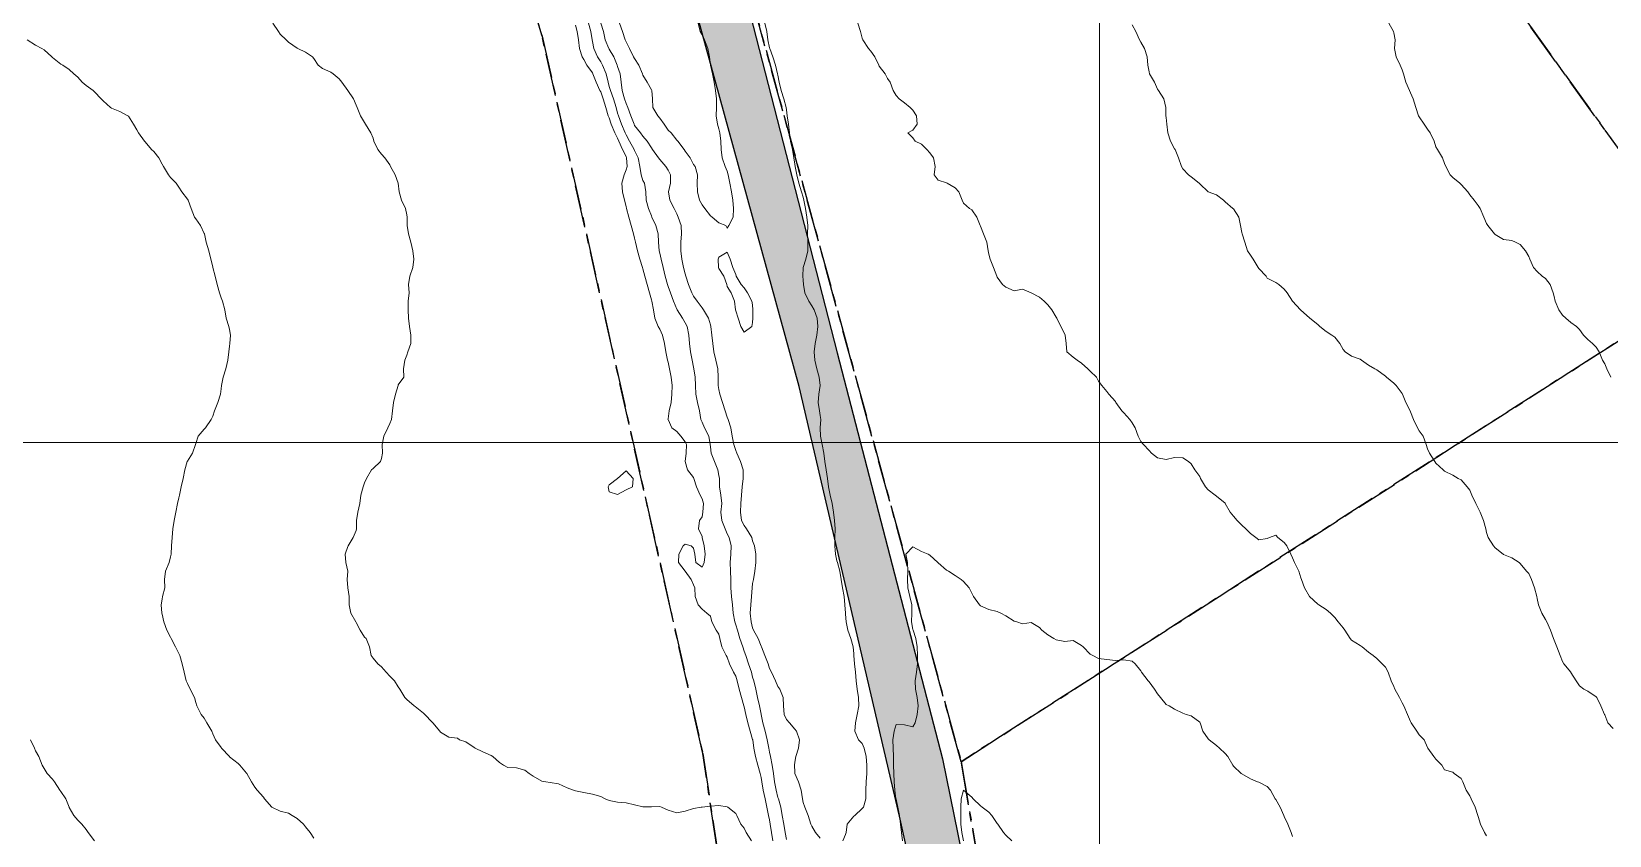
# Model space of a CAD drawing. Header units: centimetres. Extents: x 0 to 642158, y -847 to 649707.
# Drawn here: x 616803.5 to 616897, y 621464.1 to 621511.8 of the extents above; entities that cross this region are included whole.
import ezdxf

# ---------------------------------------------------------------- set-up
doc = ezdxf.new("R2010")
doc.units = ezdxf.units.CM
doc.header["$MEASUREMENT"] = 0
doc.linetypes.add('CENTERX2', pattern=[4, 2.5, -0.5, 0.5, -0.5])
doc.layers.add('MEV_grille', color=254, linetype='Continuous', lineweight=9)
doc.layers.add('WAL_topographie 0.5', color=253, linetype='Continuous', lineweight=20)
doc.layers.add('MEV_schema paysager_Ha', color=7, linetype='Continuous', lineweight=25, transparency=0.13)
doc.layers.add('SPW_parcellaire cadastral', color=7, linetype='CENTERX2', lineweight=25, true_color=0xff0542)

# ---------------------------------------------------------------- blocks, each defined once
blk = doc.blocks.new('*U114')
at = {"layer": 'MEV_grille', "transparency": 33554687}
blk.add_lwpolyline([(-1338.461, 0), (1338.461, 0)], dxfattribs=at)
blk = doc.blocks.new('*U115')
at = {"layer": 'MEV_grille', "color": 0, "linetype": 'ByBlock', "lineweight": -2, "transparency": 16777216}
blk.add_blockref('*U114', (0, -900), dxfattribs=at)
blk = doc.blocks.new('*U112')
at = {"layer": 'MEV_grille', "transparency": 33554687}
blk.add_lwpolyline([(0, 1825.476), (0, -1825.476)], dxfattribs=at)
blk = doc.blocks.new('*U113')
at = {"layer": 'MEV_grille', "color": 0, "linetype": 'ByBlock', "lineweight": -2, "transparency": 16777216}
blk.add_blockref('*U112', (1500, 0), dxfattribs=at)

msp = doc.modelspace()

# ---------------------------------------------------------------- hatches: boundary and pattern name
at = {"layer": 'MEV_schema paysager_Ha', "true_color": 0xffffff, "transparency": 33554687}
h = msp.add_hatch(color=7, dxfattribs=at)
h.dxf.hatch_style = 1
h.paths.add_polyline_path([(617076.957, 620775.289), (617077.201, 620777.105), (617077.126, 620779.957), (617075.099, 620784.986), (617072.172, 620790.466), (617067.368, 620798.797), (617064.065, 620804.577), (617056.243, 620818.296), (617050.046, 620830.95), (617047.611, 620836.834), (617045.379, 620844.037), (617042.362, 620852.742), (617037.909, 620861.649), (617028.342, 620880.123), (617020.095, 620896.123), (617010.198, 620916.411), (617002.446, 620933.73), (616993.044, 620956.493), (616983.642, 620978.596), (616973.25, 621002.678), (616968.962, 621012.244), (616965.663, 621021.976), (616955.436, 621040.45), (616945.21, 621059.419), (616940.921, 621068.986), (616935.478, 621077.398), (616927.231, 621088.119), (616919.756, 621098.032), (616908.594, 621115.419), (616899.05, 621136.883), (616888.424, 621173.846), (616877.62, 621211.722), (616864.401, 621250.858), (616862.596, 621274.031), (616860.047, 621301.222), (616858.914, 621326.713), (616859.197, 621346.539), (616860.896, 621376.279), (616861.463, 621404.886), (616860.613, 621429.244), (616859.48, 621444.822), (616854.948, 621465.215), (616849, 621490.706), (616837.671, 621532.058), (616829.74, 621571.711), (616822.943, 621588.705), (616820.394, 621592.954), (616812.463, 621606.549), (616808.781, 621634.306), (616806.798, 621652.15), (616807.931, 621670.56), (616809.064, 621685.289), (616812.18, 621684.156), (616809.914, 621652.433), (616812.18, 621634.873), (616813.879, 621615.896), (616816.995, 621605.7), (616822.943, 621593.52), (616829.174, 621581.341), (616832.006, 621572.561), (616837.954, 621544.521), (616851.266, 621492.689), (616857.498, 621468.614), (616860.896, 621451.903), (616862.879, 621435.758), (616864.295, 621409.984), (616863.729, 621378.545), (616862.029, 621341.724), (616862.313, 621319.632), (616865.428, 621273.181), (616866.561, 621255.621), (616870.995, 621241.549), (616880.863, 621212.431), (616888.067, 621186.88), (616893.901, 621167.537), (616903.21, 621136.7), (616913.794, 621113.645), (616922.701, 621099.354), (616933.688, 621085.113), (616938.674, 621078.225), (616946.15, 621064.154), (616956.913, 621043.761), (616966.26, 621026.766), (616969.942, 621016.853), (616981.555, 620991.079), (616995.15, 620956.807), (617005.346, 620932.732), (617016.676, 620908.941), (617026.306, 620890.247), (617038.202, 620866.455), (617044.999, 620853.993), (617049.248, 620839.831), (617054.346, 620826.519), (617065.959, 620806.409), (617077.565, 620785.227), (617080.472, 620780.563), (617081.622, 620779.211), (617083.041, 620778.332)])

# ---------------------------------------------------------------- linework, layer by layer
for points in [[(616812.18, 621684.156), (616809.914, 621652.433), (616812.18, 621634.873), (616813.879, 621615.896), (616816.995, 621605.7), (616822.943, 621593.52), (616829.174, 621581.341), (616832.006, 621572.561), (616837.954, 621544.521), (616851.266, 621492.689), (616857.498, 621468.614), (616860.896, 621451.903), (616862.879, 621435.758), (616864.295, 621409.984), (616863.729, 621378.545), (616862.029, 621341.724), (616862.313, 621319.632), (616865.428, 621273.181), (616866.561, 621255.621), (616870.995, 621241.549), (616880.863, 621212.431), (616888.067, 621186.88), (616893.901, 621167.537), (616903.21, 621136.7)], [(616899.05, 621136.883), (616888.424, 621173.846), (616877.62, 621211.722), (616864.401, 621250.858), (616862.596, 621274.031), (616860.047, 621301.222), (616858.914, 621326.713), (616859.197, 621346.539), (616860.896, 621376.279), (616861.463, 621404.886), (616860.613, 621429.244), (616859.48, 621444.822), (616854.948, 621465.215), (616849, 621490.706), (616837.671, 621532.058), (616829.74, 621571.711), (616822.943, 621588.705), (616820.394, 621592.954), (616812.463, 621606.549), (616808.781, 621634.306), (616806.798, 621652.15), (616807.931, 621670.56)]]:
    msp.add_lwpolyline(points)
at = {"layer": 'SPW_parcellaire cadastral'}
for points in [[(616813.337, 621662.073), (616812.59, 621654.427), (616814.317, 621640.496), (616815.549, 621629.576), (616815.219, 621621.863), (616817.737, 621610.031), (616820.422, 621603.181), (616818.479, 621601.761), (616835.423, 621553.076), (616858.606, 621468.447), (616864.432, 621434.347)], [(616844.699, 621459.573), (616843.298, 621468.926), (616833.773, 621511.471), (616823.574, 621546.086), (616814.723, 621581.103), (616811.303, 621597.892), (616810.056, 621604.167), (616806.875, 621626.605), (616806.654, 621627.888), (616806.145, 621631.413), (616805.682, 621637.737), (616805.285, 621643.138)], [(616944.019, 621346.288), (616891.176, 621232.847), (616887.191, 621245.822), (616886.641, 621247.973), (616862.665, 621331.766), (616865.321, 621397.898), (616864.432, 621434.347), (616858.606, 621468.447), (616903.186, 621496.996), (616854.687, 621564.33), (616835.91, 621591.288), (616876.41, 621581.683), (616934.855, 621567.822)], [(616858.606, 621468.447), (616835.423, 621553.076), (616854.687, 621564.33), (616903.186, 621496.996), (616858.606, 621468.447)], [(616699.965, 621461.379), (616774.889, 621512.583), (616823.574, 621546.086), (616833.773, 621511.471), (616843.298, 621468.926), (616844.699, 621459.573)]]:
    msp.add_lwpolyline(points, dxfattribs=at)
at = {"layer": 'WAL_topographie 0.5'}
for points in [[(616817.821, 621512.25), (616818.15, 621511.75), (616818.25, 621511.596), (616818.596, 621511.25), (616818.75, 621511.129), (616819.25, 621510.766), (616819.288, 621510.75), (616819.75, 621510.536), (616820.171, 621510.25), (616820.25, 621510.143), (616820.5, 621509.75), (616820.75, 621509.56), (616821.25, 621509.337), (616821.385, 621509.25), (616821.75, 621508.944), (616821.908, 621508.75), (616822.25, 621508.25), (616822.25, 621508.25), (616822.588, 621507.75), (616822.75, 621507.375), (616822.811, 621507.25), (616823, 621506.75), (616823.25, 621506.357), (616823.298, 621506.25), (616823.617, 621505.75), (616823.75, 621505.417), (616823.807, 621505.25), (616824.036, 621504.75), (616824.25, 621504.477), (616824.458, 621504.25), (616824.75, 621503.838), (616824.794, 621503.75), (616825.068, 621503.25), (616825.25, 621502.75), (616825.25, 621502.75), (616825.297, 621502.25), (616825.435, 621501.75), (616825.685, 621501.25), (616825.75, 621500.875), (616825.765, 621500.75), (616825.766, 621500.25), (616825.844, 621499.75), (616825.983, 621499.25), (616826.117, 621498.75), (616826.176, 621498.25), (616826.111, 621497.75), (616825.938, 621497.25), (616825.854, 621496.75), (616825.893, 621496.25), (616825.841, 621495.75), (616825.824, 621495.25), (616825.861, 621494.75), (616825.908, 621494.25), (616825.993, 621493.75), (616825.993, 621493.25), (616825.821, 621492.75), (616825.75, 621492.558), (616825.636, 621492.25), (616825.562, 621491.75), (616825.583, 621491.25), (616825.25, 621490.806), (616825.234, 621490.75), (616825.079, 621490.25), (616824.966, 621489.75), (616824.899, 621489.25), (616824.855, 621488.75), (616824.75, 621488.5), (616824.638, 621488.25), (616824.39, 621487.75), (616824.287, 621487.25), (616824.306, 621486.75), (616824.25, 621486.437), (616824.202, 621486.25), (616823.75, 621485.826), (616823.667, 621485.75), (616823.357, 621485.25), (616823.25, 621484.985), (616823.172, 621484.75), (616823.037, 621484.25), (616822.964, 621483.75), (616822.856, 621483.25), (616822.767, 621482.75), (616822.776, 621482.25), (616822.75, 621482.15), (616822.583, 621481.75), (616822.268, 621481.25), (616822.25, 621481.204), (616822.099, 621480.75), (616822.144, 621480.25), (616822.25, 621479.75), (616822.25, 621479.75), (616822.25, 621479.75), (616822.222, 621479.25), (616822.25, 621478.75), (616822.25, 621478.75), (616822.338, 621478.25), (616822.343, 621477.75), (616822.439, 621477.25), (616822.726, 621476.75), (616822.75, 621476.708), (616822.984, 621476.25), (616823.25, 621475.833), (616823.346, 621475.75), (616823.547, 621475.25), (616823.647, 621474.75), (616823.75, 621474.583), (616824.042, 621474.25), (616824.25, 621474.065), (616824.533, 621473.75), (616824.75, 621473.518), (616825.018, 621473.25), (616825.25, 621472.889), (616825.343, 621472.75), (616825.637, 621472.25), (616825.75, 621472.137), (616826.194, 621471.75), (616826.25, 621471.714), (616826.75, 621471.324), (616826.819, 621471.25), (616827.25, 621470.794), (616827.295, 621470.75), (616827.713, 621470.25), (616827.75, 621470.206), (616828.25, 621469.9), (616828.75, 621469.833), (616828.875, 621469.75), (616829.25, 621469.618), (616829.75, 621469.279), (616829.806, 621469.25), (616830.25, 621469.039), (616830.75, 621468.814), (616830.85, 621468.75), (616831.25, 621468.405), (616831.487, 621468.25), (616831.75, 621468.094), (616832.25, 621468.073), (616832.75, 621467.939), (616833.009, 621467.75), (616833.25, 621467.595), (616833.75, 621467.283), (616833.999, 621467.25), (616834.25, 621467.212), (616834.75, 621467.138), (616835.25, 621466.893), (616835.639, 621466.75), (616835.75, 621466.714), (616836.25, 621466.62), (616836.75, 621466.528), (616837.25, 621466.375), (616837.5, 621466.25), (616837.75, 621466.145), (616838.25, 621466.039), (616838.75, 621466.006), (616839.25, 621465.89), (616839.75, 621465.762), (616840.25, 621465.763), (616840.75, 621465.779), (616840.841, 621465.75), (616841.25, 621465.562), (616841.75, 621465.411), (616842.25, 621465.506), (616842.75, 621465.661), (616843.194, 621465.75), (616843.25, 621465.759), (616843.75, 621465.81), (616844.25, 621465.845), (616844.75, 621465.761), (616844.779, 621465.75), (616845.25, 621465.369), (616845.32, 621465.25), (616845.552, 621464.75), (616845.75, 621464.5), (616845.858, 621464.25), (616846.173, 621463.75)], [(616836.53, 621512.25), (616836.661, 621511.75), (616836.735, 621511.25), (616836.75, 621511.166), (616836.835, 621510.75), (616837.063, 621510.25), (616837.25, 621509.945), (616837.361, 621509.75), (616837.565, 621509.25), (616837.681, 621508.75), (616837.75, 621508.497), (616837.818, 621508.25), (616837.996, 621507.75), (616838.155, 621507.25), (616838.25, 621506.913), (616838.303, 621506.75), (616838.472, 621506.25), (616838.686, 621505.75), (616838.75, 621505.618), (616838.961, 621505.25), (616839.225, 621504.75), (616839.25, 621504.692), (616839.464, 621504.25), (616839.562, 621503.75), (616839.637, 621503.25), (616839.75, 621502.912), (616839.833, 621502.75), (616839.913, 621502.25), (616839.948, 621501.75), (616840.079, 621501.25), (616840.25, 621500.811), (616840.277, 621500.75), (616840.504, 621500.25), (616840.642, 621499.75), (616840.674, 621499.25), (616840.719, 621498.75), (616840.75, 621498.599), (616840.82, 621498.25), (616840.94, 621497.75), (616841.066, 621497.25), (616841.21, 621496.75), (616841.25, 621496.627), (616841.374, 621496.25), (616841.55, 621495.75), (616841.75, 621495.287), (616841.769, 621495.25), (616842.097, 621494.75), (616842.25, 621494.479), (616842.366, 621494.25), (616842.467, 621493.75), (616842.507, 621493.25), (616842.569, 621492.75), (616842.661, 621492.25), (616842.75, 621491.839), (616842.77, 621491.75), (616842.85, 621491.25), (616842.859, 621490.75), (616842.879, 621490.25), (616842.992, 621489.75), (616843.103, 621489.25), (616843.179, 621488.75), (616843.25, 621488.588), (616843.397, 621488.25), (616843.66, 621487.75), (616843.739, 621487.25), (616843.75, 621487.11), (616843.784, 621486.75), (616843.982, 621486.25), (616844.194, 621485.75), (616844.25, 621485.424), (616844.277, 621485.25), (616844.288, 621484.75), (616844.373, 621484.25), (616844.42, 621483.75), (616844.375, 621483.25), (616844.422, 621482.75), (616844.618, 621482.25), (616844.75, 621481.964), (616844.866, 621481.75), (616844.979, 621481.25), (616844.95, 621480.75), (616844.924, 621480.25), (616844.938, 621479.75), (616844.956, 621479.25), (616844.962, 621478.75), (616845.005, 621478.25), (616845.057, 621477.75), (616845.099, 621477.25), (616845.193, 621476.75), (616845.25, 621476.564), (616845.344, 621476.25), (616845.496, 621475.75), (616845.662, 621475.25), (616845.75, 621475), (616845.844, 621474.75), (616846.014, 621474.25), (616846.173, 621473.75), (616846.25, 621473.467), (616846.315, 621473.25), (616846.431, 621472.75), (616846.545, 621472.25), (616846.661, 621471.75), (616846.75, 621471.274), (616846.755, 621471.25), (616846.862, 621470.75), (616847.002, 621470.25), (616847.117, 621469.75), (616847.206, 621469.25), (616847.25, 621469.017), (616847.308, 621468.75), (616847.406, 621468.25), (616847.485, 621467.75), (616847.552, 621467.25), (616847.64, 621466.75), (616847.75, 621466.33), (616847.776, 621466.25), (616847.913, 621465.75), (616848.002, 621465.25), (616848.098, 621464.75), (616848.188, 621464.25), (616848.25, 621463.824)], [(616837.26, 621512.25), (616837.408, 621511.75), (616837.515, 621511.25), (616837.722, 621510.75), (616837.75, 621510.701), (616838.016, 621510.25), (616838.229, 621509.75), (616838.25, 621509.677), (616838.401, 621509.25), (616838.454, 621508.75), (616838.524, 621508.25), (616838.661, 621507.75), (616838.75, 621507.475), (616838.847, 621507.25), (616839.035, 621506.75), (616839.22, 621506.25), (616839.25, 621506.185), (616839.6, 621505.75), (616839.75, 621505.538), (616839.998, 621505.25), (616840.25, 621504.859), (616840.315, 621504.75), (616840.663, 621504.25), (616840.75, 621504.158), (616841.1, 621503.75), (616841.25, 621503.525), (616841.388, 621503.25), (616841.387, 621502.75), (616841.258, 621502.25), (616841.35, 621501.75), (616841.595, 621501.25), (616841.75, 621500.939), (616841.844, 621500.75), (616842.015, 621500.25), (616842.038, 621499.75), (616842.001, 621499.25), (616842.001, 621498.75), (616842.059, 621498.25), (616842.157, 621497.75), (616842.25, 621497.389), (616842.289, 621497.25), (616842.453, 621496.75), (616842.647, 621496.25), (616842.75, 621496.064), (616842.961, 621495.75), (616843.25, 621495.371), (616843.339, 621495.25), (616843.64, 621494.75), (616843.75, 621494.357), (616843.777, 621494.25), (616843.833, 621493.75), (616843.885, 621493.25), (616843.957, 621492.75), (616844.068, 621492.25), (616844.179, 621491.75), (616844.205, 621491.25), (616844.209, 621490.75), (616844.25, 621490.528), (616844.307, 621490.25), (616844.469, 621489.75), (616844.631, 621489.25), (616844.75, 621488.884), (616844.8, 621488.75), (616844.958, 621488.25), (616845.043, 621487.75), (616845.129, 621487.25), (616845.25, 621486.906), (616845.31, 621486.75), (616845.528, 621486.25), (616845.682, 621485.75), (616845.691, 621485.25), (616845.621, 621484.75), (616845.581, 621484.25), (616845.555, 621483.75), (616845.526, 621483.25), (616845.592, 621482.75), (616845.75, 621482.458), (616845.882, 621482.25), (616846.194, 621481.75), (616846.25, 621481.545), (616846.361, 621481.25), (616846.43, 621480.75), (616846.443, 621480.25), (616846.384, 621479.75), (616846.294, 621479.25), (616846.25, 621479.009), (616846.219, 621478.75), (616846.179, 621478.25), (616846.136, 621477.75), (616846.106, 621477.25), (616846.156, 621476.75), (616846.25, 621476.378), (616846.308, 621476.25), (616846.58, 621475.75), (616846.75, 621475.307), (616846.777, 621475.25), (616846.982, 621474.75), (616847.161, 621474.25), (616847.25, 621473.975), (616847.37, 621473.75), (616847.605, 621473.25), (616847.75, 621472.901), (616847.858, 621472.75), (616848.057, 621472.25), (616848.087, 621471.75), (616848.12, 621471.25), (616848.25, 621470.947), (616848.426, 621470.75), (616848.75, 621470.377), (616848.853, 621470.25), (616849.036, 621469.75), (616848.965, 621469.25), (616848.816, 621468.75), (616848.75, 621468.416), (616848.737, 621468.25), (616848.75, 621467.834), (616848.756, 621467.75), (616848.964, 621467.25), (616849.134, 621466.75), (616849.208, 621466.25), (616849.25, 621466.018), (616849.345, 621465.75), (616849.533, 621465.25), (616849.694, 621464.75), (616849.75, 621464.62), (616849.98, 621464.25), (616850.25, 621463.905)], [(616838.358, 621512.25), (616838.538, 621511.75), (616838.698, 621511.25), (616838.75, 621511.137), (616838.951, 621510.75), (616839.197, 621510.25), (616839.25, 621510.151), (616839.507, 621509.75), (616839.724, 621509.25), (616839.75, 621509.167), (616839.998, 621508.75), (616840.25, 621508.292), (616840.273, 621508.25), (616840.321, 621507.75), (616840.338, 621507.25), (616840.637, 621506.75), (616840.75, 621506.617), (616841.015, 621506.25), (616841.25, 621505.897), (616841.412, 621505.75), (616841.75, 621505.307), (616841.809, 621505.25), (616842.194, 621504.75), (616842.25, 621504.654), (616842.555, 621504.25), (616842.75, 621503.867), (616842.838, 621503.75), (616842.976, 621503.25), (616842.953, 621502.75), (616842.974, 621502.25), (616843.109, 621501.75), (616843.25, 621501.47), (616843.409, 621501.25), (616843.75, 621500.819), (616843.856, 621500.75), (616844.25, 621500.413), (616844.659, 621500.25), (616844.75, 621500.083), (616844.844, 621500.25), (616845.09, 621500.75), (616845.122, 621501.25), (616845.078, 621501.75), (616844.997, 621502.25), (616844.901, 621502.75), (616844.803, 621503.25), (616844.75, 621503.472), (616844.616, 621503.75), (616844.453, 621504.25), (616844.39, 621504.75), (616844.365, 621505.25), (616844.3, 621505.75), (616844.25, 621505.987), (616844.172, 621506.25), (616844.095, 621506.75), (616844.11, 621507.25), (616844.108, 621507.75), (616844.05, 621508.25), (616843.965, 621508.75), (616843.862, 621509.25), (616843.753, 621509.75), (616843.75, 621509.773), (616843.687, 621510.25), (616843.599, 621510.75), (616843.4, 621511.25), (616843.25, 621511.555), (616843.148, 621511.75), (616843.02, 621512.25)], [(616851.589, 621463.75), (616851.75, 621464.13), (616851.795, 621464.25), (616851.856, 621464.75), (616852.25, 621465.214), (616852.298, 621465.25), (616852.75, 621465.663), (616852.821, 621465.75), (616852.962, 621466.25), (616852.953, 621466.75), (616852.978, 621467.25), (616853.022, 621467.75), (616853.024, 621468.25), (616852.985, 621468.75), (616852.87, 621469.25), (616852.75, 621469.518), (616852.526, 621469.75), (616852.316, 621470.25), (616852.341, 621470.75), (616852.454, 621471.25), (616852.545, 621471.75), (616852.523, 621472.25), (616852.45, 621472.75), (616852.393, 621473.25), (616852.348, 621473.75), (616852.292, 621474.25), (616852.256, 621474.75), (616852.25, 621474.838), (616852.214, 621475.25), (616852.067, 621475.75), (616851.893, 621476.25), (616851.793, 621476.75), (616851.75, 621477.202), (616851.745, 621477.25), (616851.716, 621477.75), (616851.674, 621478.25), (616851.581, 621478.75), (616851.499, 621479.25), (616851.417, 621479.75), (616851.278, 621480.25), (616851.25, 621480.36), (616851.164, 621480.75), (616851.117, 621481.25), (616851.126, 621481.75), (616851.141, 621482.25), (616851.107, 621482.75), (616851.045, 621483.25), (616850.963, 621483.75), (616850.855, 621484.25), (616850.75, 621484.75), (616850.75, 621484.75), (616850.688, 621485.25), (616850.618, 621485.75), (616850.538, 621486.25), (616850.466, 621486.75), (616850.376, 621487.25), (616850.272, 621487.75), (616850.256, 621488.25), (616850.286, 621488.75), (616850.25, 621488.981), (616850.215, 621489.25), (616850.134, 621489.75), (616850.178, 621490.25), (616850.244, 621490.75), (616850.186, 621491.25), (616850.058, 621491.75), (616849.944, 621492.25), (616849.898, 621492.75), (616849.966, 621493.25), (616850.061, 621493.75), (616850.117, 621494.25), (616850.08, 621494.75), (616849.894, 621495.25), (616849.75, 621495.492), (616849.58, 621495.75), (616849.35, 621496.25), (616849.273, 621496.75), (616849.25, 621497), (616849.229, 621497.25), (616849.25, 621497.75), (616849.25, 621497.75), (616849.407, 621498.25), (616849.517, 621498.75), (616849.516, 621499.25), (616849.511, 621499.75), (616849.516, 621500.25), (616849.469, 621500.75), (616849.387, 621501.25), (616849.292, 621501.75), (616849.25, 621501.933), (616849.139, 621502.25), (616848.988, 621502.75), (616848.863, 621503.25), (616848.766, 621503.75), (616848.75, 621503.875), (616848.691, 621504.25), (616848.605, 621504.75), (616848.501, 621505.25), (616848.426, 621505.75), (616848.367, 621506.25), (616848.304, 621506.75), (616848.25, 621507.112), (616848.23, 621507.25), (616848.108, 621507.75), (616847.95, 621508.25), (616847.831, 621508.75), (616847.75, 621509.154), (616847.731, 621509.25), (616847.604, 621509.75), (616847.443, 621510.25), (616847.262, 621510.75), (616847.25, 621510.792), (616847.149, 621511.25), (616847.085, 621511.75), (616846.978, 621512.25)], [(616852.487, 621512.25), (616852.642, 621511.75), (616852.75, 621511.35), (616852.779, 621511.25), (616853.125, 621510.75), (616853.25, 621510.59), (616853.486, 621510.25), (616853.725, 621509.75), (616853.75, 621509.7), (616854.096, 621509.25), (616854.25, 621508.964), (616854.408, 621508.75), (616854.575, 621508.25), (616854.75, 621507.959), (616854.942, 621507.75), (616855.25, 621507.528), (616855.583, 621507.25), (616855.75, 621507.094), (616855.97, 621506.75), (616856, 621506.25), (616855.75, 621505.9), (616855.45, 621505.75), (616855.75, 621505.45), (616855.893, 621505.25), (616856.25, 621505.071), (616856.571, 621504.75), (616856.75, 621504.558), (616856.972, 621504.25), (616857.074, 621503.75), (616857.013, 621503.25), (616857.25, 621502.929), (616857.75, 621502.771), (616857.783, 621502.75), (616858.25, 621502.481), (616858.481, 621502.25), (616858.67, 621501.75), (616858.75, 621501.568), (616859.1, 621501.25), (616859.25, 621501.167), (616859.538, 621500.75), (616859.73, 621500.25), (616859.75, 621500.2), (616859.937, 621499.75), (616860.131, 621499.25), (616860.21, 621498.75), (616860.25, 621498.55), (616860.322, 621498.25), (616860.531, 621497.75), (616860.717, 621497.25), (616860.75, 621497.187), (616861.068, 621496.75), (616861.25, 621496.596), (616861.75, 621496.375), (616862.25, 621496.477), (616862.75, 621496.25), (616862.75, 621496.25), (616863.25, 621495.991), (616863.533, 621495.75), (616863.75, 621495.542), (616863.983, 621495.25), (616864.25, 621494.806), (616864.276, 621494.75), (616864.513, 621494.25), (616864.75, 621493.8), (616864.773, 621493.75), (616864.827, 621493.25), (616864.87, 621492.75), (616865.25, 621492.444), (616865.481, 621492.25), (616865.75, 621492.079), (616866.125, 621491.75), (616866.25, 621491.6), (616866.625, 621491.25), (616866.75, 621491.016), (616866.95, 621490.75), (616867.25, 621490.397), (616867.354, 621490.25), (616867.75, 621489.818), (616867.786, 621489.75), (616868.133, 621489.25), (616868.25, 621489.133), (616868.609, 621488.75), (616868.75, 621488.536), (616868.917, 621488.25), (616869.093, 621487.75), (616869.25, 621487.445), (616869.417, 621487.25), (616869.75, 621486.9), (616869.887, 621486.75), (616870.25, 621486.474), (616870.75, 621486.365), (616871.25, 621486.488), (616871.75, 621486.46), (616872.083, 621486.25), (616872.25, 621486.107), (616872.458, 621485.75), (616872.75, 621485.361), (616872.796, 621485.25), (616873.083, 621484.75), (616873.25, 621484.568), (616873.67, 621484.25), (616873.75, 621484.187), (616874.25, 621483.769), (616874.264, 621483.75), (616874.545, 621483.25), (616874.75, 621483), (616874.96, 621482.75), (616875.25, 621482.475), (616875.475, 621482.25), (616875.75, 621481.988), (616876.073, 621481.75), (616876.25, 621481.601), (616876.75, 621481.682), (616876.887, 621481.75), (616877.25, 621481.879), (616877.375, 621481.75), (616877.75, 621481.45), (616877.913, 621481.25), (616878.148, 621480.75), (616878.25, 621480.533), (616878.373, 621480.25), (616878.627, 621479.75), (616878.75, 621479.344), (616878.788, 621479.25), (616878.968, 621478.75), (616879.25, 621478.25), (616879.25, 621478.25), (616879.75, 621477.792), (616879.803, 621477.75), (616880.25, 621477.467), (616880.5, 621477.25), (616880.75, 621477), (616880.96, 621476.75), (616881.25, 621476.39), (616881.345, 621476.25), (616881.663, 621475.75), (616881.75, 621475.655), (616882.25, 621475.347), (616882.385, 621475.25), (616882.75, 621474.944), (616883.023, 621474.75), (616883.25, 621474.558), (616883.558, 621474.25), (616883.75, 621474.058), (616883.91, 621473.75), (616884.098, 621473.25), (616884.25, 621472.9), (616884.308, 621472.75), (616884.587, 621472.25), (616884.75, 621471.942), (616884.85, 621471.75), (616885.058, 621471.25), (616885.25, 621470.821), (616885.286, 621470.75), (616885.618, 621470.25), (616885.75, 621470.042), (616886.042, 621469.75), (616886.25, 621469.296), (616886.271, 621469.25), (616886.632, 621468.75), (616886.75, 621468.59), (616887.104, 621468.25), (616887.25, 621467.958), (616887.75, 621467.833), (616887.825, 621467.75), (616888.25, 621467.457), (616888.35, 621467.25), (616888.544, 621466.75), (616888.75, 621466.422), (616888.832, 621466.25), (616889.066, 621465.75), (616889.231, 621465.25), (616889.25, 621465.197), (616889.385, 621464.75), (616889.637, 621464.25), (616889.75, 621464.056)], [(616883.966, 621512.25), (616884.231, 621511.75), (616884.25, 621511.667), (616884.326, 621511.25), (616884.3, 621510.75), (616884.39, 621510.25), (616884.625, 621509.75), (616884.75, 621509.487), (616884.833, 621509.25), (616884.974, 621508.75), (616885.183, 621508.25), (616885.25, 621508.107), (616885.397, 621507.75), (616885.548, 621507.25), (616885.722, 621506.75), (616885.75, 621506.697), (616886.048, 621506.25), (616886.25, 621505.967), (616886.412, 621505.75), (616886.639, 621505.25), (616886.75, 621504.917), (616886.839, 621504.75), (616887.129, 621504.25), (616887.25, 621503.932), (616887.33, 621503.75), (616887.583, 621503.25), (616887.75, 621503.095), (616888.167, 621502.75), (616888.25, 621502.685), (616888.647, 621502.25), (616888.75, 621502.066), (616889.011, 621501.75), (616889.25, 621501.427), (616889.365, 621501.25), (616889.579, 621500.75), (616889.75, 621500.375), (616889.819, 621500.25), (616890.221, 621499.75), (616890.25, 621499.713), (616890.75, 621499.41), (616891.25, 621499.361), (616891.472, 621499.25), (616891.75, 621499.118), (616892.054, 621498.75), (616892.25, 621498.404), (616892.311, 621498.25), (616892.536, 621497.75), (616892.75, 621497.519), (616893.054, 621497.25), (616893.25, 621497.095), (616893.52, 621496.75), (616893.702, 621496.25), (616893.75, 621496.028), (616893.824, 621495.75), (616894.028, 621495.25), (616894.25, 621494.93), (616894.438, 621494.75), (616894.75, 621494.5), (616895.076, 621494.25), (616895.25, 621494.083), (616895.5, 621493.75), (616895.75, 621493.492), (616896.028, 621493.25), (616896.25, 621493.036), (616896.42, 621492.75), (616896.628, 621492.25), (616896.75, 621492.042), (616896.873, 621491.75), (616897.112, 621491.25)], [(616803.25, 621511.25), (616803.75, 621510.95), (616804.114, 621510.75), (616804.25, 621510.662), (616804.717, 621510.25), (616804.75, 621510.218), (616805.25, 621509.824), (616805.368, 621509.75), (616805.75, 621509.49), (616806.011, 621509.25), (616806.25, 621509.046), (616806.517, 621508.75), (616806.75, 621508.556), (616807.173, 621508.25), (616807.25, 621508.176), (616807.633, 621507.75), (616807.75, 621507.633), (616808.192, 621507.25), (616808.25, 621507.212), (616808.75, 621507), (616809.226, 621506.75), (616809.25, 621506.727), (616809.559, 621506.25), (616809.75, 621505.925), (616809.859, 621505.75), (616810.213, 621505.25), (616810.25, 621505.204), (616810.62, 621504.75), (616810.75, 621504.629), (616811.047, 621504.25), (616811.25, 621503.893), (616811.329, 621503.75), (616811.631, 621503.25), (616811.75, 621503.094), (616812.074, 621502.75), (616812.25, 621502.519), (616812.421, 621502.25), (616812.75, 621501.815), (616812.79, 621501.75), (616812.977, 621501.25), (616813.164, 621500.75), (616813.25, 621500.646), (616813.524, 621500.25), (616813.75, 621499.775), (616813.759, 621499.75), (616813.868, 621499.25), (616814.013, 621498.75), (616814.145, 621498.25), (616814.25, 621497.786), (616814.261, 621497.75), (616814.389, 621497.25), (616814.509, 621496.75), (616814.646, 621496.25), (616814.75, 621495.96), (616814.835, 621495.75), (616814.969, 621495.25), (616815.048, 621494.75), (616815.212, 621494.25), (616815.25, 621494.083), (616815.295, 621493.75), (616815.267, 621493.25), (616815.25, 621493.083), (616815.196, 621492.75), (616815.139, 621492.25), (616815.02, 621491.75), (616814.868, 621491.25), (616814.778, 621490.75), (616814.75, 621490.55), (616814.708, 621490.25), (616814.562, 621489.75), (616814.35, 621489.25), (616814.25, 621488.932), (616814.167, 621488.75), (616813.829, 621488.25), (616813.75, 621488.167), (616813.393, 621487.75), (616813.25, 621487.321), (616813.233, 621487.25), (616813.06, 621486.75), (616812.75, 621486.276), (616812.739, 621486.25), (616812.587, 621485.75), (616812.494, 621485.25), (616812.383, 621484.75), (616812.282, 621484.25), (616812.25, 621484.1), (616812.158, 621483.75), (616812.068, 621483.25), (616811.972, 621482.75), (616811.883, 621482.25), (616811.84, 621481.75), (616811.804, 621481.25), (616811.778, 621480.75), (616811.75, 621480.6), (616811.66, 621480.25), (616811.45, 621479.75), (616811.388, 621479.25), (616811.411, 621478.75), (616811.28, 621478.25), (616811.25, 621478.083), (616811.187, 621477.75), (616811.231, 621477.25), (616811.25, 621477.188), (616811.356, 621476.75), (616811.538, 621476.25), (616811.75, 621475.825), (616811.782, 621475.75), (616812.039, 621475.25), (616812.25, 621474.854), (616812.302, 621474.75), (616812.446, 621474.25), (616812.55, 621473.75), (616812.669, 621473.25), (616812.75, 621473.075), (616812.921, 621472.75), (616813.177, 621472.25), (616813.25, 621471.95), (616813.306, 621471.75), (616813.567, 621471.25), (616813.75, 621471.021), (616813.909, 621470.75), (616814.191, 621470.25), (616814.25, 621470.107), (616814.406, 621469.75), (616814.75, 621469.292), (616814.779, 621469.25), (616815.235, 621468.75), (616815.25, 621468.735), (616815.75, 621468.347), (616815.863, 621468.25), (616816.25, 621467.77), (616816.263, 621467.75), (616816.555, 621467.25), (616816.75, 621466.93), (616816.891, 621466.75), (616817.25, 621466.339), (616817.326, 621466.25), (616817.75, 621465.75), (616817.75, 621465.75), (616818.25, 621465.507), (616818.75, 621465.385), (616818.967, 621465.25), (616819.25, 621465.069), (616819.621, 621464.75), (616819.75, 621464.59), (616820.016, 621464.25), (616820.25, 621463.909)], [(616835.75, 621512.129), (616835.849, 621511.75), (616835.936, 621511.25), (616835.996, 621510.75), (616836.148, 621510.25), (616836.25, 621510.091), (616836.424, 621509.75), (616836.75, 621509.294), (616836.775, 621509.25), (616836.985, 621508.75), (616837.202, 621508.25), (616837.25, 621508.165), (616837.4, 621507.75), (616837.552, 621507.25), (616837.695, 621506.75), (616837.75, 621506.629), (616837.868, 621506.25), (616838.084, 621505.75), (616838.25, 621505.43), (616838.329, 621505.25), (616838.543, 621504.75), (616838.75, 621504.33), (616838.783, 621504.25), (616838.806, 621503.75), (616838.75, 621503.557), (616838.626, 621503.25), (616838.503, 621502.75), (616838.546, 621502.25), (616838.647, 621501.75), (616838.75, 621501.364), (616838.778, 621501.25), (616838.917, 621500.75), (616839.05, 621500.25), (616839.18, 621499.75), (616839.25, 621499.496), (616839.309, 621499.25), (616839.429, 621498.75), (616839.566, 621498.25), (616839.723, 621497.75), (616839.75, 621497.672), (616839.857, 621497.25), (616839.991, 621496.75), (616840.13, 621496.25), (616840.25, 621495.832), (616840.273, 621495.75), (616840.368, 621495.25), (616840.448, 621494.75), (616840.648, 621494.25), (616840.75, 621494.099), (616840.908, 621493.75), (616841.029, 621493.25), (616841.101, 621492.75), (616841.213, 621492.25), (616841.25, 621492.135), (616841.322, 621491.75), (616841.419, 621491.25), (616841.471, 621490.75), (616841.461, 621490.25), (616841.415, 621489.75), (616841.301, 621489.25), (616841.25, 621488.779), (616841.231, 621488.75), (616841.25, 621488.737), (616841.464, 621488.25), (616841.75, 621488.032), (616841.995, 621487.75), (616842.25, 621487.417), (616842.326, 621487.25), (616842.301, 621486.75), (616842.253, 621486.25), (616842.383, 621485.75), (616842.75, 621485.296), (616842.771, 621485.25), (616842.918, 621484.75), (616843.135, 621484.25), (616843.25, 621484.044), (616843.328, 621483.75), (616843.291, 621483.25), (616843.25, 621482.971), (616843.094, 621482.75), (616843.039, 621482.25), (616843.25, 621481.798), (616843.259, 621481.75), (616843.372, 621481.25), (616843.443, 621480.75), (616843.372, 621480.25), (616843.25, 621479.977), (616842.89, 621480.25), (616842.818, 621480.75), (616842.75, 621481.107), (616842.607, 621481.25), (616842.25, 621481.354), (616842.131, 621481.25), (616841.875, 621480.75), (616841.857, 621480.25), (616842.25, 621479.75), (616842.25, 621479.75), (616842.598, 621479.25), (616842.75, 621478.932), (616842.817, 621478.75), (616842.844, 621478.25), (616843.021, 621477.75), (616843.25, 621477.5), (616843.54, 621477.25), (616843.75, 621477.076), (616843.839, 621476.75), (616844.081, 621476.25), (616844.25, 621476.006), (616844.305, 621475.75), (616844.434, 621475.25), (616844.68, 621474.75), (616844.75, 621474.651), (616844.886, 621474.25), (616845.124, 621473.75), (616845.25, 621473.527), (616845.33, 621473.25), (616845.456, 621472.75), (616845.586, 621472.25), (616845.735, 621471.75), (616845.75, 621471.703), (616845.846, 621471.25), (616845.966, 621470.75), (616846.11, 621470.25), (616846.25, 621469.765), (616846.253, 621469.75), (616846.329, 621469.25), (616846.424, 621468.75), (616846.556, 621468.25), (616846.696, 621467.75), (616846.75, 621467.511), (616846.794, 621467.25), (616846.875, 621466.75), (616846.984, 621466.25), (616847.101, 621465.75), (616847.199, 621465.25), (616847.25, 621464.989), (616847.291, 621464.75), (616847.371, 621464.25), (616847.448, 621463.75)], [(616868.75, 621512.143), (616868.954, 621511.75), (616869.181, 621511.25), (616869.25, 621511.118), (616869.469, 621510.75), (616869.625, 621510.25), (616869.67, 621509.75), (616869.75, 621509.361), (616869.775, 621509.25), (616870.064, 621508.75), (616870.25, 621508.329), (616870.315, 621508.25), (616870.625, 621507.75), (616870.734, 621507.25), (616870.74, 621506.75), (616870.75, 621506.65), (616870.798, 621506.25), (616870.865, 621505.75), (616871.026, 621505.25), (616871.25, 621504.803), (616871.285, 621504.75), (616871.5, 621504.25), (616871.664, 621503.75), (616871.75, 621503.611), (616872.092, 621503.25), (616872.25, 621503.13), (616872.725, 621502.75), (616872.75, 621502.724), (616873.25, 621502.25), (616873.25, 621502.25), (616873.75, 621502.06), (616874.156, 621501.75), (616874.25, 621501.65), (616874.712, 621501.25), (616874.75, 621501.226), (616875.073, 621500.75), (616875.169, 621500.25), (616875.25, 621499.833), (616875.264, 621499.75), (616875.429, 621499.25), (616875.587, 621498.75), (616875.75, 621498.484), (616875.909, 621498.25), (616876.217, 621497.75), (616876.25, 621497.701), (616876.68, 621497.25), (616876.75, 621497.13), (616877.25, 621496.865), (616877.437, 621496.75), (616877.75, 621496.472), (616877.94, 621496.25), (616878.25, 621495.75), (616878.25, 621495.75), (616878.731, 621495.25), (616878.75, 621495.232), (616879.25, 621494.767), (616879.281, 621494.75), (616879.75, 621494.375), (616879.875, 621494.25), (616880.25, 621493.962), (616880.573, 621493.75), (616880.75, 621493.625), (616881.05, 621493.25), (616881.25, 621492.897), (616881.375, 621492.75), (616881.75, 621492.5), (616882.25, 621492.317), (616882.345, 621492.25), (616882.75, 621491.967), (616883.132, 621491.75), (616883.25, 621491.683), (616883.75, 621491.303), (616883.813, 621491.25), (616884.25, 621490.9), (616884.39, 621490.75), (616884.75, 621490.28), (616884.77, 621490.25), (616884.971, 621489.75), (616885.217, 621489.25), (616885.25, 621489.202), (616885.426, 621488.75), (616885.65, 621488.25), (616885.75, 621488.078), (616885.983, 621487.75), (616886.163, 621487.25), (616886.25, 621487), (616886.365, 621486.75), (616886.685, 621486.25), (616886.75, 621486.153), (616887.181, 621485.75), (616887.25, 621485.673), (616887.75, 621485.43), (616888.071, 621485.25), (616888.25, 621485.164), (616888.603, 621484.75), (616888.75, 621484.55), (616888.882, 621484.25), (616889.108, 621483.75), (616889.25, 621483.491), (616889.377, 621483.25), (616889.575, 621482.75), (616889.705, 621482.25), (616889.75, 621482.041), (616889.835, 621481.75), (616890.159, 621481.25), (616890.25, 621481.125), (616890.73, 621480.75), (616890.75, 621480.726), (616891.25, 621480.536), (616891.679, 621480.25), (616891.75, 621480.202), (616892.115, 621479.75), (616892.25, 621479.598), (616892.407, 621479.25), (616892.583, 621478.75), (616892.726, 621478.25), (616892.75, 621478.125), (616892.829, 621477.75), (616893.029, 621477.25), (616893.25, 621476.885), (616893.326, 621476.75), (616893.532, 621476.25), (616893.713, 621475.75), (616893.75, 621475.659), (616893.914, 621475.25), (616894.103, 621474.75), (616894.25, 621474.381), (616894.333, 621474.25), (616894.736, 621473.75), (616894.75, 621473.727), (616895.059, 621473.25), (616895.25, 621472.941), (616895.517, 621472.75), (616895.75, 621472.637), (616896.25, 621472.3), (616896.286, 621472.25), (616896.52, 621471.75), (616896.736, 621471.25), (616896.75, 621471.219), (616896.929, 621470.75), (616897.25, 621470.412)], [(616845.75, 621493.917), (616846.202, 621494.25), (616846.25, 621494.5), (616846.267, 621494.75), (616846.269, 621495.25), (616846.25, 621495.536), (616846.2, 621495.75), (616845.94, 621496.25), (616845.75, 621496.556), (616845.579, 621496.75), (616845.274, 621497.25), (616845.25, 621497.344), (616845.074, 621497.75), (616844.917, 621498.25), (616844.75, 621498.667), (616844.25, 621498.361), (616844.217, 621498.25), (616844.222, 621497.75), (616844.25, 621497.691), (616844.544, 621497.25), (616844.712, 621496.75), (616844.75, 621496.625), (616844.978, 621496.25), (616845.179, 621495.75), (616845.242, 621495.25), (616845.25, 621495.183), (616845.383, 621494.75), (616845.55, 621494.25), (616845.75, 621493.917)], [(616838.75, 621484.573), (616839.125, 621484.75), (616839.167, 621485.25), (616838.75, 621485.704), (616838.25, 621485.25), (616838.25, 621485.25), (616837.75, 621484.875), (616837.696, 621484.75), (616837.75, 621484.45), (616838.25, 621484.3), (616838.75, 621484.573)], [(616855.123, 621463.75), (616855.064, 621464.25), (616855.015, 621464.75), (616854.946, 621465.25), (616854.85, 621465.75), (616854.75, 621466.214), (616854.744, 621466.25), (616854.672, 621466.75), (616854.638, 621467.25), (616854.621, 621467.75), (616854.601, 621468.25), (616854.594, 621468.75), (616854.574, 621469.25), (616854.566, 621469.75), (616854.638, 621470.25), (616854.75, 621470.65), (616855.25, 621470.625), (616855.75, 621470.521), (616855.879, 621470.75), (616856.003, 621471.25), (616856.06, 621471.75), (616856.01, 621472.25), (616855.901, 621472.75), (616855.891, 621473.25), (616855.966, 621473.75), (616856.025, 621474.25), (616856.031, 621474.75), (616856.005, 621475.25), (616855.918, 621475.75), (616855.761, 621476.25), (616855.75, 621476.295), (616855.667, 621476.75), (616855.693, 621477.25), (616855.695, 621477.75), (616855.571, 621478.25), (616855.457, 621478.75), (616855.431, 621479.25), (616855.444, 621479.75), (616855.419, 621480.25), (616855.324, 621480.75), (616855.75, 621481.192), (616856.25, 621480.91), (616856.65, 621480.75), (616856.75, 621480.702), (616857.225, 621480.25), (616857.25, 621480.232), (616857.75, 621479.813), (616857.85, 621479.75), (616858.25, 621479.483), (616858.618, 621479.25), (616858.75, 621479.136), (616859.077, 621478.75), (616859.25, 621478.45), (616859.341, 621478.25), (616859.694, 621477.75), (616859.75, 621477.697), (616860.25, 621477.478), (616860.75, 621477.348), (616860.964, 621477.25), (616861.25, 621477.096), (616861.75, 621476.786), (616861.9, 621476.75), (616862.25, 621476.615), (616862.75, 621476.71), (616863.25, 621476.411), (616863.397, 621476.25), (616863.75, 621475.971), (616864.102, 621475.75), (616864.25, 621475.668), (616864.75, 621475.569), (616865.25, 621475.637), (616865.75, 621475.345), (616865.847, 621475.25), (616866.25, 621474.816), (616866.406, 621474.75), (616866.75, 621474.567), (616867.25, 621474.508), (616867.75, 621474.456), (616868.25, 621474.478), (616868.75, 621474.412), (616868.932, 621474.25), (616869.25, 621473.83), (616869.295, 621473.75), (616869.687, 621473.25), (616869.75, 621473.18), (616870.073, 621472.75), (616870.25, 621472.467), (616870.421, 621472.25), (616870.75, 621471.833), (616870.942, 621471.75), (616871.25, 621471.56), (616871.75, 621471.333), (616871.95, 621471.25), (616872.25, 621471.162), (616872.75, 621470.785), (616872.772, 621470.75), (616872.932, 621470.25), (616873.25, 621469.798), (616873.306, 621469.75), (616873.75, 621469.407), (616873.922, 621469.25), (616874.25, 621468.932), (616874.417, 621468.75), (616874.708, 621468.25), (616874.75, 621468.185), (616875.204, 621467.75), (616875.25, 621467.72), (616875.75, 621467.422), (616876.167, 621467.25), (616876.25, 621467.224), (616876.75, 621466.971), (616876.953, 621466.75), (616877.226, 621466.25), (616877.25, 621466.21), (616877.511, 621465.75), (616877.727, 621465.25), (616877.75, 621465.194), (616877.972, 621464.75), (616878.174, 621464.25), (616878.25, 621464)], [(616803.452, 621469.75), (616803.687, 621469.25), (616803.75, 621469.092), (616803.936, 621468.75), (616804.136, 621468.25), (616804.25, 621468.033), (616804.441, 621467.75), (616804.75, 621467.4), (616804.868, 621467.25), (616805.197, 621466.75), (616805.25, 621466.67), (616805.542, 621466.25), (616805.738, 621465.75), (616805.75, 621465.727), (616806.019, 621465.25), (616806.25, 621464.985), (616806.485, 621464.75), (616806.75, 621464.417), (616806.875, 621464.25), (616807.234, 621463.75)], [(616858.739, 621463.75), (616858.647, 621464.25), (616858.597, 621464.75), (616858.586, 621465.25), (616858.596, 621465.75), (616858.618, 621466.25), (616858.75, 621466.75), (616858.75, 621466.75), (616858.75, 621466.75), (616859.25, 621466.333), (616859.32, 621466.25), (616859.75, 621465.827), (616859.864, 621465.75), (616860.25, 621465.457), (616860.432, 621465.25), (616860.75, 621464.783), (616860.773, 621464.75), (616861.113, 621464.25), (616861.25, 621464.087), (616861.607, 621463.75)]]:
    msp.add_lwpolyline(points, dxfattribs=at)

# ---------------------------------------------------------------- block references
at = {"layer": 'MEV_grille', "transparency": 33554687}
for name, p in [('*U113', (615366.814, 620593.644)), ('*U115', (616669.481, 622387.381))]:
    msp.add_blockref(name, p, dxfattribs=at)

doc.saveas('drawing.dxf')
